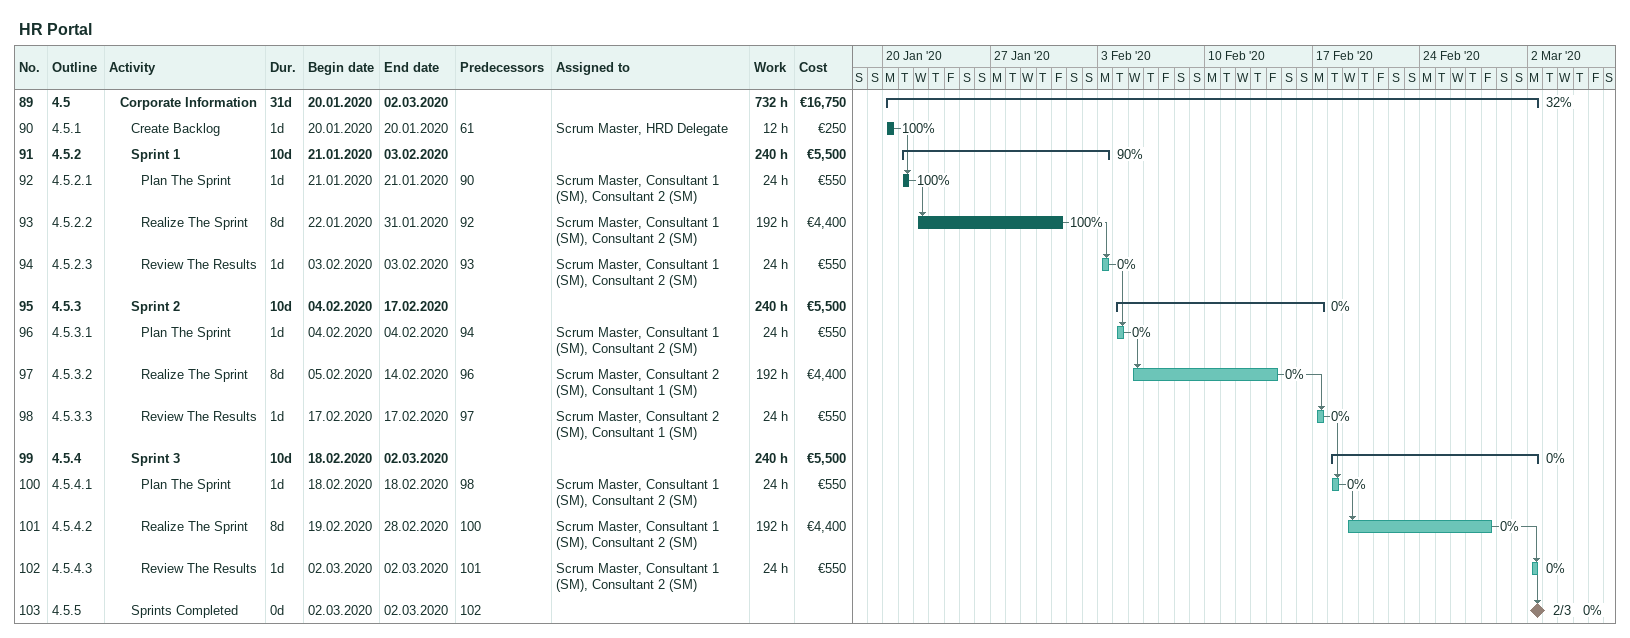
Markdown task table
HR Portal

| ID | WBS | Task | Duration | Start | Finish | Predecessors | Resources | % complete | Work (h) | Cost (€) |
|---|---|---|---|---|---|---|---|---|---|---|
| 89 | 4.5 | **Corporate Information** | 31d | 2020-01-20 | 2020-03-02 |  |  | 32 | 732 | 16750 |
| 90 | 4.5.1 | Create Backlog | 1d | 2020-01-20 | 2020-01-20 | 61 | Scrum Master, HRD Delegate | 100 | 12 | 250 |
| 91 | 4.5.2 | **Sprint 1** | 10d | 2020-01-21 | 2020-02-03 |  |  | 90 | 240 | 5500 |
| 92 | 4.5.2.1 | Plan The Sprint | 1d | 2020-01-21 | 2020-01-21 | 90 | Scrum Master, Consultant 1 (SM), Consultant 2 (SM) | 100 | 24 | 550 |
| 93 | 4.5.2.2 | Realize The Sprint | 8d | 2020-01-22 | 2020-01-31 | 92 | Scrum Master, Consultant 1 (SM), Consultant 2 (SM) | 100 | 192 | 4400 |
| 94 | 4.5.2.3 | Review The Results | 1d | 2020-02-03 | 2020-02-03 | 93 | Scrum Master, Consultant 1 (SM), Consultant 2 (SM) | 0 | 24 | 550 |
| 95 | 4.5.3 | **Sprint 2** | 10d | 2020-02-04 | 2020-02-17 |  |  | 0 | 240 | 5500 |
| 96 | 4.5.3.1 | Plan The Sprint | 1d | 2020-02-04 | 2020-02-04 | 94 | Scrum Master, Consultant 1 (SM), Consultant 2 (SM) | 0 | 24 | 550 |
| 97 | 4.5.3.2 | Realize The Sprint | 8d | 2020-02-05 | 2020-02-14 | 96 | Scrum Master, Consultant 2 (SM), Consultant 1 (SM) | 0 | 192 | 4400 |
| 98 | 4.5.3.3 | Review The Results | 1d | 2020-02-17 | 2020-02-17 | 97 | Scrum Master, Consultant 2 (SM), Consultant 1 (SM) | 0 | 24 | 550 |
| 99 | 4.5.4 | **Sprint 3** | 10d | 2020-02-18 | 2020-03-02 |  |  | 0 | 240 | 5500 |
| 100 | 4.5.4.1 | Plan The Sprint | 1d | 2020-02-18 | 2020-02-18 | 98 | Scrum Master, Consultant 1 (SM), Consultant 2 (SM) | 0 | 24 | 550 |
| 101 | 4.5.4.2 | Realize The Sprint | 8d | 2020-02-19 | 2020-02-28 | 100 | Scrum Master, Consultant 1 (SM), Consultant 2 (SM) | 0 | 192 | 4400 |
| 102 | 4.5.4.3 | Review The Results | 1d | 2020-03-02 | 2020-03-02 | 101 | Scrum Master, Consultant 1 (SM), Consultant 2 (SM) | 0 | 24 | 550 |
| 103 | 4.5.5 | Sprints Completed | 0d | 2020-03-02 | 2020-03-02 | 102 |  | 0 |  |  |
